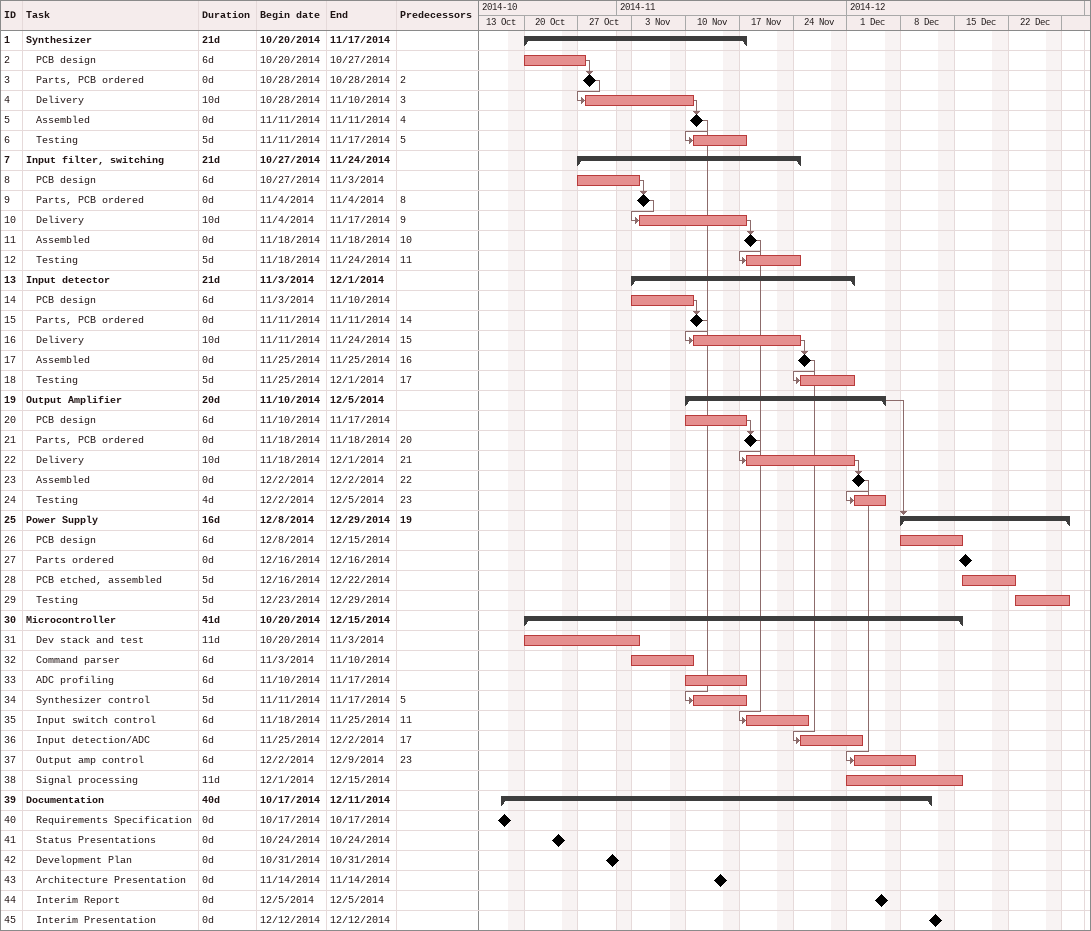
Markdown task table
| ID | Level | Task | Duration | Start | Finish | Predecessors |
|---|---|---|---|---|---|---|
| 1 | 1 | **Synthesizer** | 21d | 2014-10-20 | 2014-11-17 |  |
| 2 | 2 | PCB design | 6d | 2014-10-20 | 2014-10-27 |  |
| 3 | 2 | Parts, PCB ordered | 0d | 2014-10-28 | 2014-10-28 | 2 |
| 4 | 2 | Delivery | 10d | 2014-10-28 | 2014-11-10 | 3 |
| 5 | 2 | Assembled | 0d | 2014-11-11 | 2014-11-11 | 4 |
| 6 | 2 | Testing | 5d | 2014-11-11 | 2014-11-17 | 5 |
| 7 | 1 | **Input filter, switching** | 21d | 2014-10-27 | 2014-11-24 |  |
| 8 | 2 | PCB design | 6d | 2014-10-27 | 2014-11-03 |  |
| 9 | 2 | Parts, PCB ordered | 0d | 2014-11-04 | 2014-11-04 | 8 |
| 10 | 2 | Delivery | 10d | 2014-11-04 | 2014-11-17 | 9 |
| 11 | 2 | Assembled | 0d | 2014-11-18 | 2014-11-18 | 10 |
| 12 | 2 | Testing | 5d | 2014-11-18 | 2014-11-24 | 11 |
| 13 | 1 | **Input detector** | 21d | 2014-11-03 | 2014-12-01 |  |
| 14 | 2 | PCB design | 6d | 2014-11-03 | 2014-11-10 |  |
| 15 | 2 | Parts, PCB ordered | 0d | 2014-11-11 | 2014-11-11 | 14 |
| 16 | 2 | Delivery | 10d | 2014-11-11 | 2014-11-24 | 15 |
| 17 | 2 | Assembled | 0d | 2014-11-25 | 2014-11-25 | 16 |
| 18 | 2 | Testing | 5d | 2014-11-25 | 2014-12-01 | 17 |
| 19 | 1 | **Output Amplifier** | 20d | 2014-11-10 | 2014-12-05 |  |
| 20 | 2 | PCB design | 6d | 2014-11-10 | 2014-11-17 |  |
| 21 | 2 | Parts, PCB ordered | 0d | 2014-11-18 | 2014-11-18 | 20 |
| 22 | 2 | Delivery | 10d | 2014-11-18 | 2014-12-01 | 21 |
| 23 | 2 | Assembled | 0d | 2014-12-02 | 2014-12-02 | 22 |
| 24 | 2 | Testing | 4d | 2014-12-02 | 2014-12-05 | 23 |
| 25 | 1 | **Power Supply** | 16d | 2014-12-08 | 2014-12-29 | 19 |
| 26 | 2 | PCB design | 6d | 2014-12-08 | 2014-12-15 |  |
| 27 | 2 | Parts ordered | 0d | 2014-12-16 | 2014-12-16 |  |
| 28 | 2 | PCB etched, assembled | 5d | 2014-12-16 | 2014-12-22 |  |
| 29 | 2 | Testing | 5d | 2014-12-23 | 2014-12-29 |  |
| 30 | 1 | **Microcontroller** | 41d | 2014-10-20 | 2014-12-15 |  |
| 31 | 2 | Dev stack and test | 11d | 2014-10-20 | 2014-11-03 |  |
| 32 | 2 | Command parser | 6d | 2014-11-03 | 2014-11-10 |  |
| 33 | 2 | ADC profiling | 6d | 2014-11-10 | 2014-11-17 |  |
| 34 | 2 | Synthesizer control | 5d | 2014-11-11 | 2014-11-17 | 5 |
| 35 | 2 | Input switch control | 6d | 2014-11-18 | 2014-11-25 | 11 |
| 36 | 2 | Input detection/ADC | 6d | 2014-11-25 | 2014-12-02 | 17 |
| 37 | 2 | Output amp control | 6d | 2014-12-02 | 2014-12-09 | 23 |
| 38 | 2 | Signal processing | 11d | 2014-12-01 | 2014-12-15 |  |
| 39 | 1 | **Documentation** | 40d | 2014-10-17 | 2014-12-11 |  |
| 40 | 2 | Requirements Specification | 0d | 2014-10-17 | 2014-10-17 |  |
| 41 | 2 | Status Presentations | 0d | 2014-10-24 | 2014-10-24 |  |
| 42 | 2 | Development Plan | 0d | 2014-10-31 | 2014-10-31 |  |
| 43 | 2 | Architecture Presentation | 0d | 2014-11-14 | 2014-11-14 |  |
| 44 | 2 | Interim Report | 0d | 2014-12-05 | 2014-12-05 |  |
| 45 | 2 | Interim Presentation | 0d | 2014-12-12 | 2014-12-12 |  |
